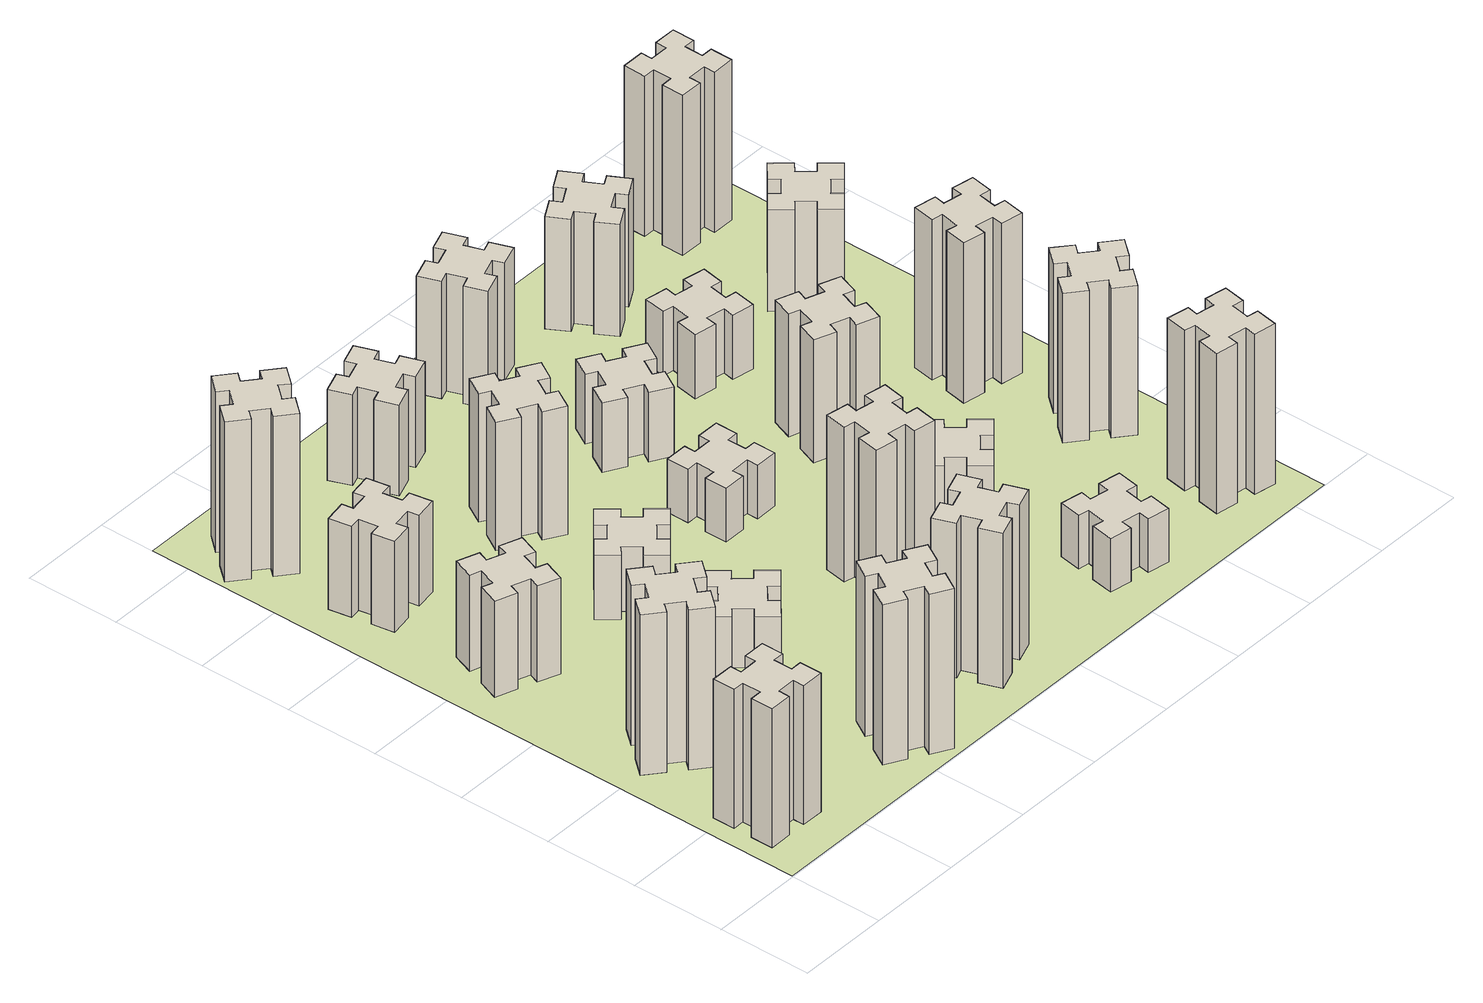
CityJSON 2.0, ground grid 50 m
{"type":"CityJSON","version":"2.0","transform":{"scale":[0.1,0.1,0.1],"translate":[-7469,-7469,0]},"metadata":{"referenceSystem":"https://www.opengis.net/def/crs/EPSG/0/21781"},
"CityObjects":{
"building1":{"type":"Building","attributes":{"class":"1000","function":"1000","usage":"1000","yearOfConstruction":2016,"roofType":"1000","measuredHeight":78,"storeysAboveGround":30,"storeysBelowGround":0},"geometry":[{"type":"Solid","lod":"1","boundaries":[[[[0,1,2,3,4,5,6,7,8,9,10,11,12,13,14,15,16,17,18,19]],[[17,16,20,21]],[[16,15,22,20]],[[15,14,23,22]],[[14,13,24,23]],[[13,12,25,24]],[[12,11,26,25]],[[11,10,27,26]],[[10,9,28,27]],[[9,8,29,28]],[[8,7,30,29]],[[7,6,31,30]],[[6,5,32,31]],[[5,4,33,32]],[[4,3,34,33]],[[3,2,35,34]],[[2,1,36,35]],[[1,0,37,36]],[[0,19,38,37]],[[19,18,39,38]],[[18,17,21,39]],[[24,25,26,27,28,29,30,31,32,33,34,35,36,37,38,39,21,20,22,23]]]]}]},
"building2":{"type":"Building","attributes":{"class":"1000","function":"1000","usage":"1000","yearOfConstruction":2016,"roofType":"1000","measuredHeight":90,"storeysAboveGround":30,"storeysBelowGround":0},"geometry":[{"type":"Solid","lod":"1","boundaries":[[[[40,41,42,43,44,45,46,47,48,49,50,51,52,53,54,55,56,57,58,59]],[[57,56,60,61]],[[56,55,62,60]],[[55,54,63,62]],[[54,53,64,63]],[[53,52,65,64]],[[52,51,66,65]],[[51,50,67,66]],[[50,49,68,67]],[[49,48,69,68]],[[48,47,70,69]],[[47,46,71,70]],[[46,45,72,71]],[[45,44,73,72]],[[44,43,74,73]],[[43,42,75,74]],[[42,41,76,75]],[[41,40,77,76]],[[40,59,78,77]],[[59,58,79,78]],[[58,57,61,79]],[[64,65,66,67,68,69,70,71,72,73,74,75,76,77,78,79,61,60,62,63]]]]}]},
"building3":{"type":"Building","attributes":{"class":"1000","function":"1000","usage":"1000","yearOfConstruction":2016,"roofType":"1000","measuredHeight":54,"storeysAboveGround":30,"storeysBelowGround":0},"geometry":[{"type":"Solid","lod":"1","boundaries":[[[[80,81,82,83,84,85,86,87,88,89,90,91,92,93,94,95,96,97,98,99]],[[97,96,100,101]],[[96,95,102,100]],[[95,94,103,102]],[[94,93,104,103]],[[93,92,105,104]],[[92,91,106,105]],[[91,90,107,106]],[[90,89,108,107]],[[89,88,109,108]],[[88,87,110,109]],[[87,86,111,110]],[[86,85,112,111]],[[85,84,113,112]],[[84,83,114,113]],[[83,82,115,114]],[[82,81,116,115]],[[81,80,117,116]],[[80,99,118,117]],[[99,98,119,118]],[[98,97,101,119]],[[104,105,106,107,108,109,110,111,112,113,114,115,116,117,118,119,101,100,102,103]]]]}]},
"building4":{"type":"Building","attributes":{"class":"1000","function":"1000","usage":"1000","yearOfConstruction":2016,"roofType":"1000","measuredHeight":51,"storeysAboveGround":30,"storeysBelowGround":0},"geometry":[{"type":"Solid","lod":"1","boundaries":[[[[120,121,122,123,124,125,126,127,128,129,130,131,132,133,134,135,136,137,138,139]],[[137,136,140,141]],[[136,135,142,140]],[[135,134,143,142]],[[134,133,144,143]],[[133,132,145,144]],[[132,131,146,145]],[[131,130,147,146]],[[130,129,148,147]],[[129,128,149,148]],[[128,127,150,149]],[[127,126,151,150]],[[126,125,152,151]],[[125,124,153,152]],[[124,123,154,153]],[[123,122,155,154]],[[122,121,156,155]],[[121,120,157,156]],[[120,139,158,157]],[[139,138,159,158]],[[138,137,141,159]],[[144,145,146,147,148,149,150,151,152,153,154,155,156,157,158,159,141,140,142,143]]]]}]},
"building5":{"type":"Building","attributes":{"class":"1000","function":"1000","usage":"1000","yearOfConstruction":2016,"roofType":"1000","measuredHeight":90,"storeysAboveGround":30,"storeysBelowGround":0},"geometry":[{"type":"Solid","lod":"1","boundaries":[[[[160,161,162,163,164,165,166,167,168,169,170,171,172,173,174,175,176,177,178,179]],[[177,176,180,181]],[[176,175,182,180]],[[175,174,183,182]],[[174,173,184,183]],[[173,172,185,184]],[[172,171,186,185]],[[171,170,187,186]],[[170,169,188,187]],[[169,168,189,188]],[[168,167,190,189]],[[167,166,191,190]],[[166,165,192,191]],[[165,164,193,192]],[[164,163,194,193]],[[163,162,195,194]],[[162,161,196,195]],[[161,160,197,196]],[[160,179,198,197]],[[179,178,199,198]],[[178,177,181,199]],[[184,185,186,187,188,189,190,191,192,193,194,195,196,197,198,199,181,180,182,183]]]]}]},
"building6":{"type":"Building","attributes":{"class":"1000","function":"1000","usage":"1000","yearOfConstruction":2016,"roofType":"1000","measuredHeight":90,"storeysAboveGround":30,"storeysBelowGround":0},"geometry":[{"type":"Solid","lod":"1","boundaries":[[[[200,201,202,203,204,205,206,207,208,209,210,211,212,213,214,215,216,217,218,219]],[[217,216,220,221]],[[216,215,222,220]],[[215,214,223,222]],[[214,213,224,223]],[[213,212,225,224]],[[212,211,226,225]],[[211,210,227,226]],[[210,209,228,227]],[[209,208,229,228]],[[208,207,230,229]],[[207,206,231,230]],[[206,205,232,231]],[[205,204,233,232]],[[204,203,234,233]],[[203,202,235,234]],[[202,201,236,235]],[[201,200,237,236]],[[200,219,238,237]],[[219,218,239,238]],[[218,217,221,239]],[[224,225,226,227,228,229,230,231,232,233,234,235,236,237,238,239,221,220,222,223]]]]}]},
"building7":{"type":"Building","attributes":{"class":"1000","function":"1000","usage":"1000","yearOfConstruction":2016,"roofType":"1000","measuredHeight":33,"storeysAboveGround":30,"storeysBelowGround":0},"geometry":[{"type":"Solid","lod":"1","boundaries":[[[[240,241,242,243,244,245,246,247,248,249,250,251,252,253,254,255,256,257,258,259]],[[257,256,260,261]],[[256,255,262,260]],[[255,254,263,262]],[[254,253,264,263]],[[253,252,265,264]],[[252,251,266,265]],[[251,250,267,266]],[[250,249,268,267]],[[249,248,269,268]],[[248,247,270,269]],[[247,246,271,270]],[[246,245,272,271]],[[245,244,273,272]],[[244,243,274,273]],[[243,242,275,274]],[[242,241,276,275]],[[241,240,277,276]],[[240,259,278,277]],[[259,258,279,278]],[[258,257,261,279]],[[264,265,266,267,268,269,270,271,272,273,274,275,276,277,278,279,261,260,262,263]]]]}]},
"building8":{"type":"Building","attributes":{"class":"1000","function":"1000","usage":"1000","yearOfConstruction":2016,"roofType":"1000","measuredHeight":36,"storeysAboveGround":30,"storeysBelowGround":0},"geometry":[{"type":"Solid","lod":"1","boundaries":[[[[280,281,282,283,284,285,286,287,288,289,290,291,292,293,294,295,296,297,298,299]],[[297,296,300,301]],[[296,295,302,300]],[[295,294,303,302]],[[294,293,304,303]],[[293,292,305,304]],[[292,291,306,305]],[[291,290,307,306]],[[290,289,308,307]],[[289,288,309,308]],[[288,287,310,309]],[[287,286,311,310]],[[286,285,312,311]],[[285,284,313,312]],[[284,283,314,313]],[[283,282,315,314]],[[282,281,316,315]],[[281,280,317,316]],[[280,299,318,317]],[[299,298,319,318]],[[298,297,301,319]],[[304,305,306,307,308,309,310,311,312,313,314,315,316,317,318,319,301,300,302,303]]]]}]},
"building9":{"type":"Building","attributes":{"class":"1000","function":"1000","usage":"1000","yearOfConstruction":2016,"roofType":"1000","measuredHeight":87,"storeysAboveGround":30,"storeysBelowGround":0},"geometry":[{"type":"Solid","lod":"1","boundaries":[[[[320,321,322,323,324,325,326,327,328,329,330,331,332,333,334,335,336,337,338,339]],[[337,336,340,341]],[[336,335,342,340]],[[335,334,343,342]],[[334,333,344,343]],[[333,332,345,344]],[[332,331,346,345]],[[331,330,347,346]],[[330,329,348,347]],[[329,328,349,348]],[[328,327,350,349]],[[327,326,351,350]],[[326,325,352,351]],[[325,324,353,352]],[[324,323,354,353]],[[323,322,355,354]],[[322,321,356,355]],[[321,320,357,356]],[[320,339,358,357]],[[339,338,359,358]],[[338,337,341,359]],[[344,345,346,347,348,349,350,351,352,353,354,355,356,357,358,359,341,340,342,343]]]]}]},
"building10":{"type":"Building","attributes":{"class":"1000","function":"1000","usage":"1000","yearOfConstruction":2016,"roofType":"1000","measuredHeight":72,"storeysAboveGround":30,"storeysBelowGround":0},"geometry":[{"type":"Solid","lod":"1","boundaries":[[[[360,361,362,363,364,365,366,367,368,369,370,371,372,373,374,375,376,377,378,379]],[[377,376,380,381]],[[376,375,382,380]],[[375,374,383,382]],[[374,373,384,383]],[[373,372,385,384]],[[372,371,386,385]],[[371,370,387,386]],[[370,369,388,387]],[[369,368,389,388]],[[368,367,390,389]],[[367,366,391,390]],[[366,365,392,391]],[[365,364,393,392]],[[364,363,394,393]],[[363,362,395,394]],[[362,361,396,395]],[[361,360,397,396]],[[360,379,398,397]],[[379,378,399,398]],[[378,377,381,399]],[[384,385,386,387,388,389,390,391,392,393,394,395,396,397,398,399,381,380,382,383]]]]}]},
"building11":{"type":"Building","attributes":{"class":"1000","function":"1000","usage":"1000","yearOfConstruction":2016,"roofType":"1000","measuredHeight":51,"storeysAboveGround":30,"storeysBelowGround":0},"geometry":[{"type":"Solid","lod":"1","boundaries":[[[[400,401,402,403,404,405,406,407,408,409,410,411,412,413,414,415,416,417,418,419]],[[417,416,420,421]],[[416,415,422,420]],[[415,414,423,422]],[[414,413,424,423]],[[413,412,425,424]],[[412,411,426,425]],[[411,410,427,426]],[[410,409,428,427]],[[409,408,429,428]],[[408,407,430,429]],[[407,406,431,430]],[[406,405,432,431]],[[405,404,433,432]],[[404,403,434,433]],[[403,402,435,434]],[[402,401,436,435]],[[401,400,437,436]],[[400,419,438,437]],[[419,418,439,438]],[[418,417,421,439]],[[424,425,426,427,428,429,430,431,432,433,434,435,436,437,438,439,421,420,422,423]]]]}]},
"building12":{"type":"Building","attributes":{"class":"1000","function":"1000","usage":"1000","yearOfConstruction":2016,"roofType":"1000","measuredHeight":87,"storeysAboveGround":30,"storeysBelowGround":0},"geometry":[{"type":"Solid","lod":"1","boundaries":[[[[440,441,442,443,444,445,446,447,448,449,450,451,452,453,454,455,456,457,458,459]],[[457,456,460,461]],[[456,455,462,460]],[[455,454,463,462]],[[454,453,464,463]],[[453,452,465,464]],[[452,451,466,465]],[[451,450,467,466]],[[450,449,468,467]],[[449,448,469,468]],[[448,447,470,469]],[[447,446,471,470]],[[446,445,472,471]],[[445,444,473,472]],[[444,443,474,473]],[[443,442,475,474]],[[442,441,476,475]],[[441,440,477,476]],[[440,459,478,477]],[[459,458,479,478]],[[458,457,461,479]],[[464,465,466,467,468,469,470,471,472,473,474,475,476,477,478,479,461,460,462,463]]]]}]},
"building13":{"type":"Building","attributes":{"class":"1000","function":"1000","usage":"1000","yearOfConstruction":2016,"roofType":"1000","measuredHeight":30,"storeysAboveGround":30,"storeysBelowGround":0},"geometry":[{"type":"Solid","lod":"1","boundaries":[[[[480,481,482,483,484,485,486,487,488,489,490,491,492,493,494,495,496,497,498,499]],[[497,496,500,501]],[[496,495,502,500]],[[495,494,503,502]],[[494,493,504,503]],[[493,492,505,504]],[[492,491,506,505]],[[491,490,507,506]],[[490,489,508,507]],[[489,488,509,508]],[[488,487,510,509]],[[487,486,511,510]],[[486,485,512,511]],[[485,484,513,512]],[[484,483,514,513]],[[483,482,515,514]],[[482,481,516,515]],[[481,480,517,516]],[[480,499,518,517]],[[499,498,519,518]],[[498,497,501,519]],[[504,505,506,507,508,509,510,511,512,513,514,515,516,517,518,519,501,500,502,503]]]]}]},
"building14":{"type":"Building","attributes":{"class":"1000","function":"1000","usage":"1000","yearOfConstruction":2016,"roofType":"1000","measuredHeight":39,"storeysAboveGround":30,"storeysBelowGround":0},"geometry":[{"type":"Solid","lod":"1","boundaries":[[[[520,521,522,523,524,525,526,527,528,529,530,531,532,533,534,535,536,537,538,539]],[[537,536,540,541]],[[536,535,542,540]],[[535,534,543,542]],[[534,533,544,543]],[[533,532,545,544]],[[532,531,546,545]],[[531,530,547,546]],[[530,529,548,547]],[[529,528,549,548]],[[528,527,550,549]],[[527,526,551,550]],[[526,525,552,551]],[[525,524,553,552]],[[524,523,554,553]],[[523,522,555,554]],[[522,521,556,555]],[[521,520,557,556]],[[520,539,558,557]],[[539,538,559,558]],[[538,537,541,559]],[[544,545,546,547,548,549,550,551,552,553,554,555,556,557,558,559,541,540,542,543]]]]}]},
"building15":{"type":"Building","attributes":{"class":"1000","function":"1000","usage":"1000","yearOfConstruction":2016,"roofType":"1000","measuredHeight":30,"storeysAboveGround":30,"storeysBelowGround":0},"geometry":[{"type":"Solid","lod":"1","boundaries":[[[[560,561,562,563,564,565,566,567,568,569,570,571,572,573,574,575,576,577,578,579]],[[577,576,580,581]],[[576,575,582,580]],[[575,574,583,582]],[[574,573,584,583]],[[573,572,585,584]],[[572,571,586,585]],[[571,570,587,586]],[[570,569,588,587]],[[569,568,589,588]],[[568,567,590,589]],[[567,566,591,590]],[[566,565,592,591]],[[565,564,593,592]],[[564,563,594,593]],[[563,562,595,594]],[[562,561,596,595]],[[561,560,597,596]],[[560,579,598,597]],[[579,578,599,598]],[[578,577,581,599]],[[584,585,586,587,588,589,590,591,592,593,594,595,596,597,598,599,581,580,582,583]]]]}]},
"building16":{"type":"Building","attributes":{"class":"1000","function":"1000","usage":"1000","yearOfConstruction":2016,"roofType":"1000","measuredHeight":66,"storeysAboveGround":30,"storeysBelowGround":0},"geometry":[{"type":"Solid","lod":"1","boundaries":[[[[600,601,602,603,604,605,606,607,608,609,610,611,612,613,614,615,616,617,618,619]],[[617,616,620,621]],[[616,615,622,620]],[[615,614,623,622]],[[614,613,624,623]],[[613,612,625,624]],[[612,611,626,625]],[[611,610,627,626]],[[610,609,628,627]],[[609,608,629,628]],[[608,607,630,629]],[[607,606,631,630]],[[606,605,632,631]],[[605,604,633,632]],[[604,603,634,633]],[[603,602,635,634]],[[602,601,636,635]],[[601,600,637,636]],[[600,619,638,637]],[[619,618,639,638]],[[618,617,621,639]],[[624,625,626,627,628,629,630,631,632,633,634,635,636,637,638,639,621,620,622,623]]]]}]},
"building17":{"type":"Building","attributes":{"class":"1000","function":"1000","usage":"1000","yearOfConstruction":2016,"roofType":"1000","measuredHeight":30,"storeysAboveGround":30,"storeysBelowGround":0},"geometry":[{"type":"Solid","lod":"1","boundaries":[[[[640,641,642,643,644,645,646,647,648,649,650,651,652,653,654,655,656,657,658,659]],[[657,656,660,661]],[[656,655,662,660]],[[655,654,663,662]],[[654,653,664,663]],[[653,652,665,664]],[[652,651,666,665]],[[651,650,667,666]],[[650,649,668,667]],[[649,648,669,668]],[[648,647,670,669]],[[647,646,671,670]],[[646,645,672,671]],[[645,644,673,672]],[[644,643,674,673]],[[643,642,675,674]],[[642,641,676,675]],[[641,640,677,676]],[[640,659,678,677]],[[659,658,679,678]],[[658,657,661,679]],[[664,665,666,667,668,669,670,671,672,673,674,675,676,677,678,679,661,660,662,663]]]]}]},
"building18":{"type":"Building","attributes":{"class":"1000","function":"1000","usage":"1000","yearOfConstruction":2016,"roofType":"1000","measuredHeight":69,"storeysAboveGround":30,"storeysBelowGround":0},"geometry":[{"type":"Solid","lod":"1","boundaries":[[[[680,681,682,683,684,685,686,687,688,689,690,691,692,693,694,695,696,697,698,699]],[[697,696,700,701]],[[696,695,702,700]],[[695,694,703,702]],[[694,693,704,703]],[[693,692,705,704]],[[692,691,706,705]],[[691,690,707,706]],[[690,689,708,707]],[[689,688,709,708]],[[688,687,710,709]],[[687,686,711,710]],[[686,685,712,711]],[[685,684,713,712]],[[684,683,714,713]],[[683,682,715,714]],[[682,681,716,715]],[[681,680,717,716]],[[680,699,718,717]],[[699,698,719,718]],[[698,697,701,719]],[[704,705,706,707,708,709,710,711,712,713,714,715,716,717,718,719,701,700,702,703]]]]}]},
"building19":{"type":"Building","attributes":{"class":"1000","function":"1000","usage":"1000","yearOfConstruction":2016,"roofType":"1000","measuredHeight":36,"storeysAboveGround":30,"storeysBelowGround":0},"geometry":[{"type":"Solid","lod":"1","boundaries":[[[[720,721,722,723,724,725,726,727,728,729,730,731,732,733,734,735,736,737,738,739]],[[737,736,740,741]],[[736,735,742,740]],[[735,734,743,742]],[[734,733,744,743]],[[733,732,745,744]],[[732,731,746,745]],[[731,730,747,746]],[[730,729,748,747]],[[729,728,749,748]],[[728,727,750,749]],[[727,726,751,750]],[[726,725,752,751]],[[725,724,753,752]],[[724,723,754,753]],[[723,722,755,754]],[[722,721,756,755]],[[721,720,757,756]],[[720,739,758,757]],[[739,738,759,758]],[[738,737,741,759]],[[744,745,746,747,748,749,750,751,752,753,754,755,756,757,758,759,741,740,742,743]]]]}]},
"building20":{"type":"Building","attributes":{"class":"1000","function":"1000","usage":"1000","yearOfConstruction":2016,"roofType":"1000","measuredHeight":90,"storeysAboveGround":30,"storeysBelowGround":0},"geometry":[{"type":"Solid","lod":"1","boundaries":[[[[760,761,762,763,764,765,766,767,768,769,770,771,772,773,774,775,776,777,778,779]],[[777,776,780,781]],[[776,775,782,780]],[[775,774,783,782]],[[774,773,784,783]],[[773,772,785,784]],[[772,771,786,785]],[[771,770,787,786]],[[770,769,788,787]],[[769,768,789,788]],[[768,767,790,789]],[[767,766,791,790]],[[766,765,792,791]],[[765,764,793,792]],[[764,763,794,793]],[[763,762,795,794]],[[762,761,796,795]],[[761,760,797,796]],[[760,779,798,797]],[[779,778,799,798]],[[778,777,781,799]],[[784,785,786,787,788,789,790,791,792,793,794,795,796,797,798,799,781,780,782,783]]]]}]},
"building21":{"type":"Building","attributes":{"class":"1000","function":"1000","usage":"1000","yearOfConstruction":2016,"roofType":"1000","measuredHeight":63,"storeysAboveGround":30,"storeysBelowGround":0},"geometry":[{"type":"Solid","lod":"1","boundaries":[[[[800,801,802,803,804,805,806,807,808,809,810,811,812,813,814,815,816,817,818,819]],[[817,816,820,821]],[[816,815,822,820]],[[815,814,823,822]],[[814,813,824,823]],[[813,812,825,824]],[[812,811,826,825]],[[811,810,827,826]],[[810,809,828,827]],[[809,808,829,828]],[[808,807,830,829]],[[807,806,831,830]],[[806,805,832,831]],[[805,804,833,832]],[[804,803,834,833]],[[803,802,835,834]],[[802,801,836,835]],[[801,800,837,836]],[[800,819,838,837]],[[819,818,839,838]],[[818,817,821,839]],[[824,825,826,827,828,829,830,831,832,833,834,835,836,837,838,839,821,820,822,823]]]]}]},
"building22":{"type":"Building","attributes":{"class":"1000","function":"1000","usage":"1000","yearOfConstruction":2016,"roofType":"1000","measuredHeight":84,"storeysAboveGround":30,"storeysBelowGround":0},"geometry":[{"type":"Solid","lod":"1","boundaries":[[[[840,841,842,843,844,845,846,847,848,849,850,851,852,853,854,855,856,857,858,859]],[[857,856,860,861]],[[856,855,862,860]],[[855,854,863,862]],[[854,853,864,863]],[[853,852,865,864]],[[852,851,866,865]],[[851,850,867,866]],[[850,849,868,867]],[[849,848,869,868]],[[848,847,870,869]],[[847,846,871,870]],[[846,845,872,871]],[[845,844,873,872]],[[844,843,874,873]],[[843,842,875,874]],[[842,841,876,875]],[[841,840,877,876]],[[840,859,878,877]],[[859,858,879,878]],[[858,857,861,879]],[[864,865,866,867,868,869,870,871,872,873,874,875,876,877,878,879,861,860,862,863]]]]}]},
"building23":{"type":"Building","attributes":{"class":"1000","function":"1000","usage":"1000","yearOfConstruction":2016,"roofType":"1000","measuredHeight":90,"storeysAboveGround":30,"storeysBelowGround":0},"geometry":[{"type":"Solid","lod":"1","boundaries":[[[[880,881,882,883,884,885,886,887,888,889,890,891,892,893,894,895,896,897,898,899]],[[897,896,900,901]],[[896,895,902,900]],[[895,894,903,902]],[[894,893,904,903]],[[893,892,905,904]],[[892,891,906,905]],[[891,890,907,906]],[[890,889,908,907]],[[889,888,909,908]],[[888,887,910,909]],[[887,886,911,910]],[[886,885,912,911]],[[885,884,913,912]],[[884,883,914,913]],[[883,882,915,914]],[[882,881,916,915]],[[881,880,917,916]],[[880,899,918,917]],[[899,898,919,918]],[[898,897,901,919]],[[904,905,906,907,908,909,910,911,912,913,914,915,916,917,918,919,901,900,902,903]]]]}]},
"building24":{"type":"Building","attributes":{"class":"1000","function":"1000","usage":"1000","yearOfConstruction":2016,"roofType":"1000","measuredHeight":57,"storeysAboveGround":30,"storeysBelowGround":0},"geometry":[{"type":"Solid","lod":"1","boundaries":[[[[920,921,922,923,924,925,926,927,928,929,930,931,932,933,934,935,936,937,938,939]],[[937,936,940,941]],[[936,935,942,940]],[[935,934,943,942]],[[934,933,944,943]],[[933,932,945,944]],[[932,931,946,945]],[[931,930,947,946]],[[930,929,948,947]],[[929,928,949,948]],[[928,927,950,949]],[[927,926,951,950]],[[926,925,952,951]],[[925,924,953,952]],[[924,923,954,953]],[[923,922,955,954]],[[922,921,956,955]],[[921,920,957,956]],[[920,939,958,957]],[[939,938,959,958]],[[938,937,941,959]],[[944,945,946,947,948,949,950,951,952,953,954,955,956,957,958,959,941,940,942,943]]]]}]},
"building25":{"type":"Building","attributes":{"class":"1000","function":"1000","usage":"1000","yearOfConstruction":2016,"roofType":"1000","measuredHeight":90,"storeysAboveGround":30,"storeysBelowGround":0},"geometry":[{"type":"Solid","lod":"1","boundaries":[[[[960,961,962,963,964,965,966,967,968,969,970,971,972,973,974,975,976,977,978,979]],[[977,976,980,981]],[[976,975,982,980]],[[975,974,983,982]],[[974,973,984,983]],[[973,972,985,984]],[[972,971,986,985]],[[971,970,987,986]],[[970,969,988,987]],[[969,968,989,988]],[[968,967,990,989]],[[967,966,991,990]],[[966,965,992,991]],[[965,964,993,992]],[[964,963,994,993]],[[963,962,995,994]],[[962,961,996,995]],[[961,960,997,996]],[[960,979,998,997]],[[979,978,999,998]],[[978,977,981,999]],[[984,985,986,987,988,989,990,991,992,993,994,995,996,997,998,999,981,980,982,983]]]]}]},
"landuse1":{"type":"LandUse","attributes":{"name":"plot1","function":"1010"},"geometry":[{"type":"MultiSurface","lod":"1","boundaries":[[[1000,1001,1002,1003]]]}]}
},
"vertices":[
[165,425,0],[165,325,0],[105,325,0],[105,205,0],[225,205,0],[225,265,0],[325,265,0],[325,205,0],[445,205,0],[445,325,0],[385,325,0],[385,425,0],[445,425,0],[445,545,0],[325,545,0],[325,485,0],[225,485,0],[225,545,0],[105,545,0],[105,425,0],[225,485,780],[225,545,780],[325,485,780],[325,545,780],[445,545,780],[445,425,780],[385,425,780],[385,325,780],[445,325,780],[445,205,780],[325,205,780],[325,265,780],[225,265,780],[225,205,780],[105,205,780],[105,325,780],[165,325,780],[165,425,780],[105,425,780],[105,545,780],
[484,1067,0],[408,1132,0],[446,1178,0],[354,1255,0],[277,1163,0],[323,1124,0],[259,1048,0],[213,1086,0],[136,994,0],[228,917,0],[266,963,0],[343,899,0],[304,853,0],[396,776,0],[473,868,0],[427,906,0],[492,983,0],[538,944,0],[615,1036,0],[523,1113,0],[492,983,900],[538,944,900],[427,906,900],[473,868,900],[396,776,900],[304,853,900],[343,899,900],[266,963,900],[228,917,900],[136,994,900],[213,1086,900],[259,1048,900],[323,1124,900],[277,1163,900],[354,1255,900],[446,1178,900],[408,1132,900],[484,1067,900],[523,1113,900],[615,1036,900],
[291,1869,0],[385,1835,0],[364,1779,0],[477,1737,0],[518,1850,0],[462,1871,0],[496,1965,0],[552,1944,0],[593,2057,0],[480,2098,0],[460,2042,0],[366,2076,0],[387,2132,0],[274,2173,0],[233,2060,0],[289,2040,0],[255,1946,0],[199,1967,0],[157,1854,0],[270,1813,0],[255,1946,540],[199,1967,540],[289,2040,540],[233,2060,540],[274,2173,540],[387,2132,540],[366,2076,540],[460,2042,540],[480,2098,540],[593,2057,540],[552,1944,540],[496,1965,540],[462,1871,540],[518,1850,540],[477,1737,540],[364,1779,540],[385,1835,540],[291,1869,540],[270,1813,540],[157,1854,540],
[405,2812,0],[307,2795,0],[297,2854,0],[178,2833,0],[199,2715,0],[258,2725,0],[276,2627,0],[217,2617,0],[237,2498,0],[356,2519,0],[345,2578,0],[444,2596,0],[454,2537,0],[572,2557,0],[551,2676,0],[492,2665,0],[475,2764,0],[534,2774,0],[513,2892,0],[395,2871,0],[475,2764,510],[534,2774,510],[492,2665,510],[551,2676,510],[572,2557,510],[454,2537,510],[444,2596,510],[345,2578,510],[356,2519,510],[237,2498,510],[217,2617,510],[276,2627,510],[258,2725,510],[199,2715,510],[178,2833,510],[297,2854,510],[307,2795,510],[405,2812,510],[395,2871,510],[513,2892,510],
[1214,346,0],[1127,396,0],[1157,448,0],[1053,508,0],[993,404,0],[1045,374,0],[995,287,0],[943,317,0],[883,213,0],[987,153,0],[1017,205,0],[1104,155,0],[1074,103,0],[1178,43,0],[1238,147,0],[1186,177,0],[1236,264,0],[1288,234,0],[1348,338,0],[1244,398,0],[1236,264,900],[1288,234,900],[1186,177,900],[1238,147,900],[1178,43,900],[1074,103,900],[1104,155,900],[1017,205,900],[987,153,900],[883,213,900],[943,317,900],[995,287,900],[1045,374,900],[993,404,900],[1053,508,900],[1157,448,900],[1127,396,900],[1214,346,900],[1244,398,900],[1348,338,900],
[384,3387,0],[308,3452,0],[346,3498,0],[254,3575,0],[177,3483,0],[223,3444,0],[159,3368,0],[113,3406,0],[36,3314,0],[128,3237,0],[166,3283,0],[243,3219,0],[204,3173,0],[296,3096,0],[373,3188,0],[327,3226,0],[392,3303,0],[438,3264,0],[515,3356,0],[423,3433,0],[392,3303,900],[438,3264,900],[327,3226,900],[373,3188,900],[296,3096,900],[204,3173,900],[243,3219,900],[166,3283,900],[128,3237,900],[36,3314,900],[113,3406,900],[159,3368,900],[223,3444,900],[177,3483,900],[254,3575,900],[346,3498,900],[308,3452,900],[384,3387,900],[423,3433,900],[515,3356,900],
[1083,1332,0],[1006,1267,0],[968,1313,0],[876,1236,0],[953,1144,0],[999,1183,0],[1063,1106,0],[1017,1068,0],[1094,976,0],[1186,1053,0],[1148,1099,0],[1224,1163,0],[1263,1117,0],[1355,1194,0],[1278,1286,0],[1232,1248,0],[1167,1324,0],[1213,1363,0],[1136,1455,0],[1044,1378,0],[1167,1324,330],[1213,1363,330],[1232,1248,330],[1278,1286,330],[1355,1194,330],[1263,1117,330],[1224,1163,330],[1148,1099,330],[1186,1053,330],[1094,976,330],[1017,1068,330],[1063,1106,330],[999,1183,330],[953,1144,330],[876,1236,330],[968,1313,330],[1006,1267,330],[1083,1332,330],[1044,1378,330],[1136,1455,330],
[1083,1972,0],[1006,1907,0],[968,1953,0],[876,1876,0],[953,1784,0],[999,1823,0],[1063,1746,0],[1017,1708,0],[1094,1616,0],[1186,1693,0],[1148,1739,0],[1224,1803,0],[1263,1757,0],[1355,1834,0],[1278,1926,0],[1232,1888,0],[1167,1964,0],[1213,2003,0],[1136,2095,0],[1044,2018,0],[1167,1964,360],[1213,2003,360],[1232,1888,360],[1278,1926,360],[1355,1834,360],[1263,1757,360],[1224,1803,360],[1148,1739,360],[1186,1693,360],[1094,1616,360],[1017,1708,360],[1063,1746,360],[999,1823,360],[953,1784,360],[876,1876,360],[968,1953,360],[1006,1907,360],[1083,1972,360],[1044,2018,360],[1136,2095,360],
[1765,496,0],[1671,462,0],[1650,518,0],[1537,477,0],[1579,364,0],[1635,385,0],[1669,291,0],[1613,270,0],[1654,157,0],[1767,199,0],[1746,255,0],[1840,289,0],[1860,233,0],[1973,274,0],[1932,387,0],[1876,366,0],[1842,460,0],[1898,480,0],[1857,593,0],[1744,552,0],[1842,460,870],[1898,480,870],[1876,366,870],[1932,387,870],[1973,274,870],[1860,233,870],[1840,289,870],[1746,255,870],[1767,199,870],[1654,157,870],[1613,270,870],[1669,291,870],[1635,385,870],[1579,364,870],[1537,477,870],[1650,518,870],[1671,462,870],[1765,496,870],[1744,552,870],[1857,593,870],
[1314,2666,0],[1227,2716,0],[1257,2768,0],[1153,2828,0],[1093,2724,0],[1145,2694,0],[1095,2607,0],[1043,2637,0],[983,2533,0],[1087,2473,0],[1117,2525,0],[1204,2475,0],[1174,2423,0],[1278,2363,0],[1338,2467,0],[1286,2497,0],[1336,2584,0],[1388,2554,0],[1448,2658,0],[1344,2718,0],[1336,2584,720],[1388,2554,720],[1286,2497,720],[1338,2467,720],[1278,2363,720],[1174,2423,720],[1204,2475,720],[1117,2525,720],[1087,2473,720],[983,2533,720],[1043,2637,720],[1095,2607,720],[1145,2694,720],[1093,2724,720],[1153,2828,720],[1257,2768,720],[1227,2716,720],[1314,2666,720],[1344,2718,720],[1448,2658,720],
[995,3345,0],[1029,3251,0],[973,3230,0],[1014,3117,0],[1127,3159,0],[1106,3215,0],[1200,3249,0],[1220,3193,0],[1333,3234,0],[1292,3347,0],[1236,3326,0],[1202,3420,0],[1258,3440,0],[1217,3553,0],[1104,3512,0],[1125,3456,0],[1031,3422,0],[1010,3478,0],[897,3437,0],[939,3324,0],[1031,3422,510],[1010,3478,510],[1125,3456,510],[1104,3512,510],[1217,3553,510],[1258,3440,510],[1202,3420,510],[1236,3326,510],[1292,3347,510],[1333,3234,510],[1220,3193,510],[1200,3249,510],[1106,3215,510],[1127,3159,510],[1014,3117,510],[973,3230,510],[1029,3251,510],[995,3345,510],[939,3324,510],[897,3437,510],
[2055,1047,0],[2072,1145,0],[2131,1135,0],[2152,1253,0],[2034,1274,0],[2024,1215,0],[1925,1232,0],[1936,1291,0],[1817,1312,0],[1797,1194,0],[1856,1184,0],[1838,1085,0],[1779,1096,0],[1758,977,0],[1877,957,0],[1887,1016,0],[1985,998,0],[1975,939,0],[2093,918,0],[2114,1037,0],[1985,998,870],[1975,939,870],[1887,1016,870],[1877,957,870],[1758,977,870],[1779,1096,870],[1838,1085,870],[1856,1184,870],[1797,1194,870],[1817,1312,870],[1936,1291,870],[1925,1232,870],[2024,1215,870],[2034,1274,870],[2152,1253,870],[2131,1135,870],[2072,1145,870],[2055,1047,870],[2114,1037,870],[2093,918,870],
[1905,2065,0],[1805,2065,0],[1805,2125,0],[1685,2125,0],[1685,2005,0],[1745,2005,0],[1745,1905,0],[1685,1905,0],[1685,1785,0],[1805,1785,0],[1805,1845,0],[1905,1845,0],[1905,1785,0],[2025,1785,0],[2025,1905,0],[1965,1905,0],[1965,2005,0],[2025,2005,0],[2025,2125,0],[1905,2125,0],[1965,2005,300],[2025,2005,300],[1965,1905,300],[2025,1905,300],[2025,1785,300],[1905,1785,300],[1905,1845,300],[1805,1845,300],[1805,1785,300],[1685,1785,300],[1685,1905,300],[1745,1905,300],[1745,2005,300],[1685,2005,300],[1685,2125,300],[1805,2125,300],[1805,2065,300],[1905,2065,300],[1905,2125,300],[2025,2125,300],
[2026,2497,0],[2076,2584,0],[2128,2554,0],[2188,2658,0],[2084,2718,0],[2054,2666,0],[1967,2716,0],[1997,2768,0],[1893,2828,0],[1833,2724,0],[1885,2694,0],[1835,2607,0],[1783,2637,0],[1723,2533,0],[1827,2473,0],[1857,2525,0],[1944,2475,0],[1914,2423,0],[2018,2363,0],[2078,2467,0],[1944,2475,390],[1914,2423,390],[1857,2525,390],[1827,2473,390],[1723,2533,390],[1783,2637,390],[1835,2607,390],[1885,2694,390],[1833,2724,390],[1893,2828,390],[1997,2768,390],[1967,2716,390],[2054,2666,390],[2084,2718,390],[2188,2658,390],[2128,2554,390],[2076,2584,390],[2026,2497,390],[2078,2467,390],[2018,2363,390],
[2596,444,0],[2578,345,0],[2519,356,0],[2498,237,0],[2617,217,0],[2627,276,0],[2725,258,0],[2715,199,0],[2833,178,0],[2854,297,0],[2795,307,0],[2812,405,0],[2871,395,0],[2892,513,0],[2774,534,0],[2764,475,0],[2665,492,0],[2676,551,0],[2557,572,0],[2537,454,0],[2665,492,300],[2676,551,300],[2764,475,300],[2774,534,300],[2892,513,300],[2871,395,300],[2812,405,300],[2795,307,300],[2854,297,300],[2833,178,300],[2715,199,300],[2725,258,300],[2627,276,300],[2617,217,300],[2498,237,300],[2519,356,300],[2578,345,300],[2596,444,300],[2537,454,300],[2557,572,300],
[1865,3556,0],[1771,3522,0],[1750,3578,0],[1637,3537,0],[1679,3424,0],[1735,3445,0],[1769,3351,0],[1713,3330,0],[1754,3217,0],[1867,3259,0],[1846,3315,0],[1940,3349,0],[1960,3293,0],[2073,3334,0],[2032,3447,0],[1976,3426,0],[1942,3520,0],[1998,3540,0],[1957,3653,0],[1844,3612,0],[1942,3520,660],[1998,3540,660],[1976,3426,660],[2032,3447,660],[2073,3334,660],[1960,3293,660],[1940,3349,660],[1846,3315,660],[1867,3259,660],[1754,3217,660],[1713,3330,660],[1769,3351,660],[1735,3445,660],[1679,3424,660],[1637,3537,660],[1750,3578,660],[1771,3522,660],[1865,3556,660],[1844,3612,660],[1957,3653,660],
[2628,1099,0],[2704,1163,0],[2743,1117,0],[2835,1194,0],[2758,1286,0],[2712,1248,0],[2647,1324,0],[2693,1363,0],[2616,1455,0],[2524,1378,0],[2563,1332,0],[2486,1267,0],[2448,1313,0],[2356,1236,0],[2433,1144,0],[2479,1183,0],[2543,1106,0],[2497,1068,0],[2574,976,0],[2666,1053,0],[2543,1106,300],[2497,1068,300],[2479,1183,300],[2433,1144,300],[2356,1236,300],[2448,1313,300],[2486,1267,300],[2563,1332,300],[2524,1378,300],[2616,1455,300],[2693,1363,300],[2647,1324,300],[2712,1248,300],[2758,1286,300],[2835,1194,300],[2743,1117,300],[2704,1163,300],[2628,1099,300],[2666,1053,300],[2574,976,300],
[2682,1871,0],[2716,1965,0],[2772,1944,0],[2813,2057,0],[2700,2098,0],[2680,2042,0],[2586,2076,0],[2607,2132,0],[2494,2173,0],[2453,2060,0],[2509,2040,0],[2475,1946,0],[2419,1967,0],[2377,1854,0],[2490,1813,0],[2511,1869,0],[2605,1835,0],[2584,1779,0],[2697,1737,0],[2738,1850,0],[2605,1835,690],[2584,1779,690],[2511,1869,690],[2490,1813,690],[2377,1854,690],[2419,1967,690],[2475,1946,690],[2509,2040,690],[2453,2060,690],[2494,2173,690],[2607,2132,690],[2586,2076,690],[2680,2042,690],[2700,2098,690],[2813,2057,690],[2772,1944,690],[2716,1965,690],[2682,1871,690],[2738,1850,690],[2697,1737,690],
[2664,2795,0],[2565,2812,0],[2576,2871,0],[2457,2892,0],[2437,2774,0],[2496,2764,0],[2478,2665,0],[2419,2676,0],[2398,2557,0],[2517,2537,0],[2527,2596,0],[2625,2578,0],[2615,2519,0],[2733,2498,0],[2754,2617,0],[2695,2627,0],[2712,2725,0],[2771,2715,0],[2792,2833,0],[2674,2854,0],[2712,2725,360],[2771,2715,360],[2695,2627,360],[2754,2617,360],[2733,2498,360],[2615,2519,360],[2625,2578,360],[2527,2596,360],[2517,2537,360],[2398,2557,360],[2419,2676,360],[2478,2665,360],[2496,2764,360],[2437,2774,360],[2457,2892,360],[2576,2871,360],[2565,2812,360],[2664,2795,360],[2674,2854,360],[2792,2833,360],
[3504,475,0],[3405,492,0],[3416,551,0],[3297,572,0],[3277,454,0],[3336,444,0],[3318,345,0],[3259,356,0],[3238,237,0],[3357,217,0],[3367,276,0],[3465,258,0],[3455,199,0],[3573,178,0],[3594,297,0],[3535,307,0],[3552,405,0],[3611,395,0],[3632,513,0],[3514,534,0],[3552,405,900],[3611,395,900],[3535,307,900],[3594,297,900],[3573,178,900],[3455,199,900],[3465,258,900],[3367,276,900],[3357,217,900],[3238,237,900],[3259,356,900],[3318,345,900],[3336,444,900],[3277,454,900],[3297,572,900],[3416,551,900],[3405,492,900],[3504,475,900],[3514,534,900],[3632,513,900],
[2716,3347,0],[2666,3434,0],[2718,3464,0],[2658,3568,0],[2554,3508,0],[2584,3456,0],[2497,3406,0],[2467,3458,0],[2363,3398,0],[2423,3294,0],[2475,3324,0],[2525,3237,0],[2473,3207,0],[2533,3103,0],[2637,3163,0],[2607,3215,0],[2694,3265,0],[2724,3213,0],[2828,3273,0],[2768,3377,0],[2694,3265,630],[2724,3213,630],[2607,3215,630],[2637,3163,630],[2533,3103,630],[2473,3207,630],[2525,3237,630],[2475,3324,630],[2423,3294,630],[2363,3398,630],[2467,3458,630],[2497,3406,630],[2584,3456,630],[2554,3508,630],[2658,3568,630],[2718,3464,630],[2666,3434,630],[2716,3347,630],[2768,3377,630],[2828,3273,630],
[3487,1006,0],[3552,1083,0],[3598,1044,0],[3675,1136,0],[3583,1213,0],[3544,1167,0],[3468,1232,0],[3506,1278,0],[3414,1355,0],[3337,1263,0],[3383,1224,0],[3319,1148,0],[3273,1186,0],[3196,1094,0],[3288,1017,0],[3326,1063,0],[3403,999,0],[3364,953,0],[3456,876,0],[3533,968,0],[3403,999,840],[3364,953,840],[3326,1063,840],[3288,1017,840],[3196,1094,840],[3273,1186,840],[3319,1148,840],[3383,1224,840],[3337,1263,840],[3414,1355,840],[3506,1278,840],[3468,1232,840],[3544,1167,840],[3583,1213,840],[3675,1136,840],[3598,1044,840],[3552,1083,840],[3487,1006,840],[3533,968,840],[3456,876,840],
[3267,1656,0],[3365,1638,0],[3355,1579,0],[3473,1558,0],[3494,1677,0],[3435,1687,0],[3452,1785,0],[3511,1775,0],[3532,1893,0],[3414,1914,0],[3404,1855,0],[3305,1872,0],[3316,1931,0],[3197,1952,0],[3177,1834,0],[3236,1824,0],[3218,1725,0],[3159,1736,0],[3138,1617,0],[3257,1597,0],[3218,1725,900],[3159,1736,900],[3236,1824,900],[3177,1834,900],[3197,1952,900],[3316,1931,900],[3305,1872,900],[3404,1855,900],[3414,1914,900],[3532,1893,900],[3511,1775,900],[3452,1785,900],[3435,1687,900],[3494,1677,900],[3473,1558,900],[3355,1579,900],[3365,1638,900],[3267,1656,900],[3257,1597,900],[3138,1617,900],
[3219,2663,0],[3283,2586,0],[3237,2548,0],[3314,2456,0],[3406,2533,0],[3368,2579,0],[3444,2643,0],[3483,2597,0],[3575,2674,0],[3498,2766,0],[3452,2728,0],[3387,2804,0],[3433,2843,0],[3356,2935,0],[3264,2858,0],[3303,2812,0],[3226,2747,0],[3188,2793,0],[3096,2716,0],[3173,2624,0],[3226,2747,570],[3188,2793,570],[3303,2812,570],[3264,2858,570],[3356,2935,570],[3433,2843,570],[3387,2804,570],[3452,2728,570],[3498,2766,570],[3575,2674,570],[3483,2597,570],[3444,2643,570],[3368,2579,570],[3406,2533,570],[3314,2456,570],[3237,2548,570],[3283,2586,570],[3219,2663,570],[3173,2624,570],[3096,2716,570],
[3285,3325,0],[3385,3325,0],[3385,3265,0],[3505,3265,0],[3505,3385,0],[3445,3385,0],[3445,3485,0],[3505,3485,0],[3505,3605,0],[3385,3605,0],[3385,3545,0],[3285,3545,0],[3285,3605,0],[3165,3605,0],[3165,3485,0],[3225,3485,0],[3225,3385,0],[3165,3385,0],[3165,3265,0],[3285,3265,0],[3225,3385,900],[3165,3385,900],[3225,3485,900],[3165,3485,900],[3165,3605,900],[3285,3605,900],[3285,3545,900],[3385,3545,900],[3385,3605,900],[3505,3605,900],[3505,3485,900],[3445,3485,900],[3445,3385,900],[3505,3385,900],[3505,3265,900],[3385,3265,900],[3385,3325,900],[3285,3325,900],[3285,3265,900],[3165,3265,900],
[5,3705,0],[3705,3705,0],[3705,5,0],[5,5,0]
]}
